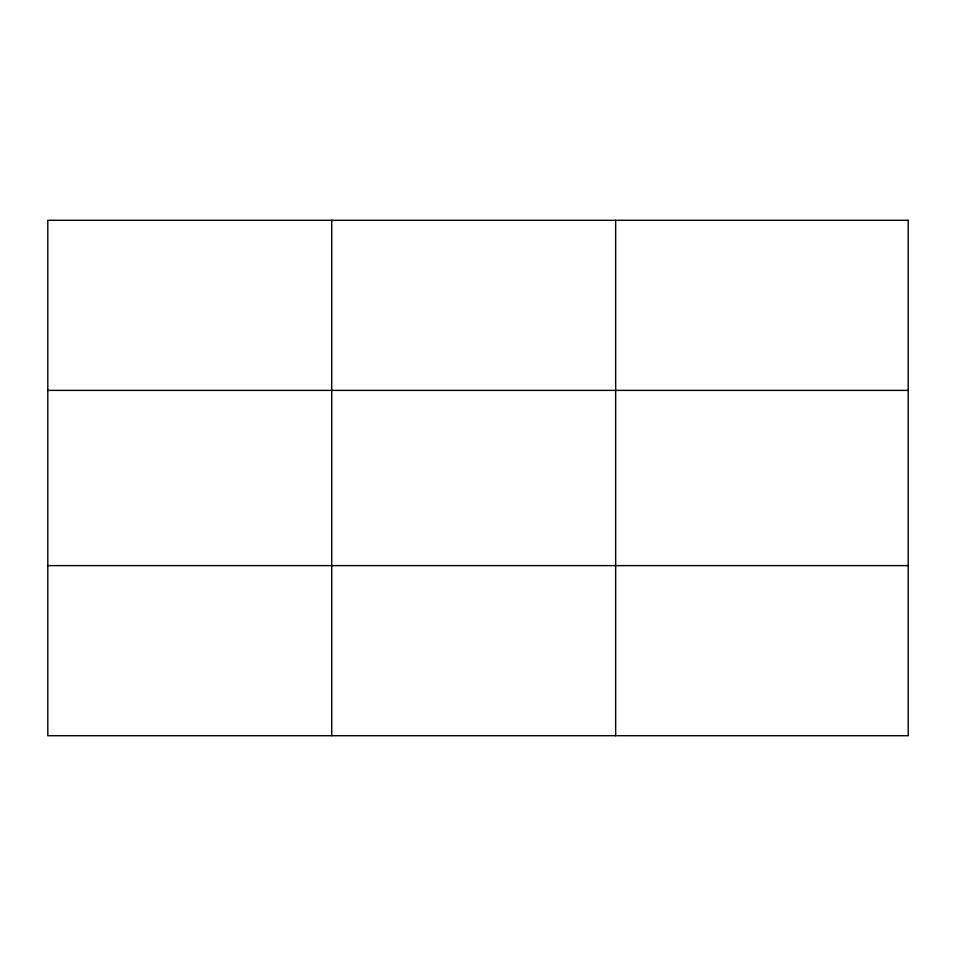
<?xml version="1.0" encoding="UTF-8"?>
<svg xmlns="http://www.w3.org/2000/svg" width="956" height="956" viewBox="0 0 956 956"><rect width="100%" height="100%" fill="white"/><g stroke="black" fill="none" stroke-linecap="round" stroke-linejoin="round"><path stroke-width="1.43" d="M331.732 735.702L331.732 220.298M615.664 735.702L615.664 220.298M47.8 390.383L908.2 390.383M47.8 565.617L908.2 565.617M908.2 220.298L908.2 735.702L47.8 735.702L47.8 220.298L908.2 220.298"/></g></svg>
